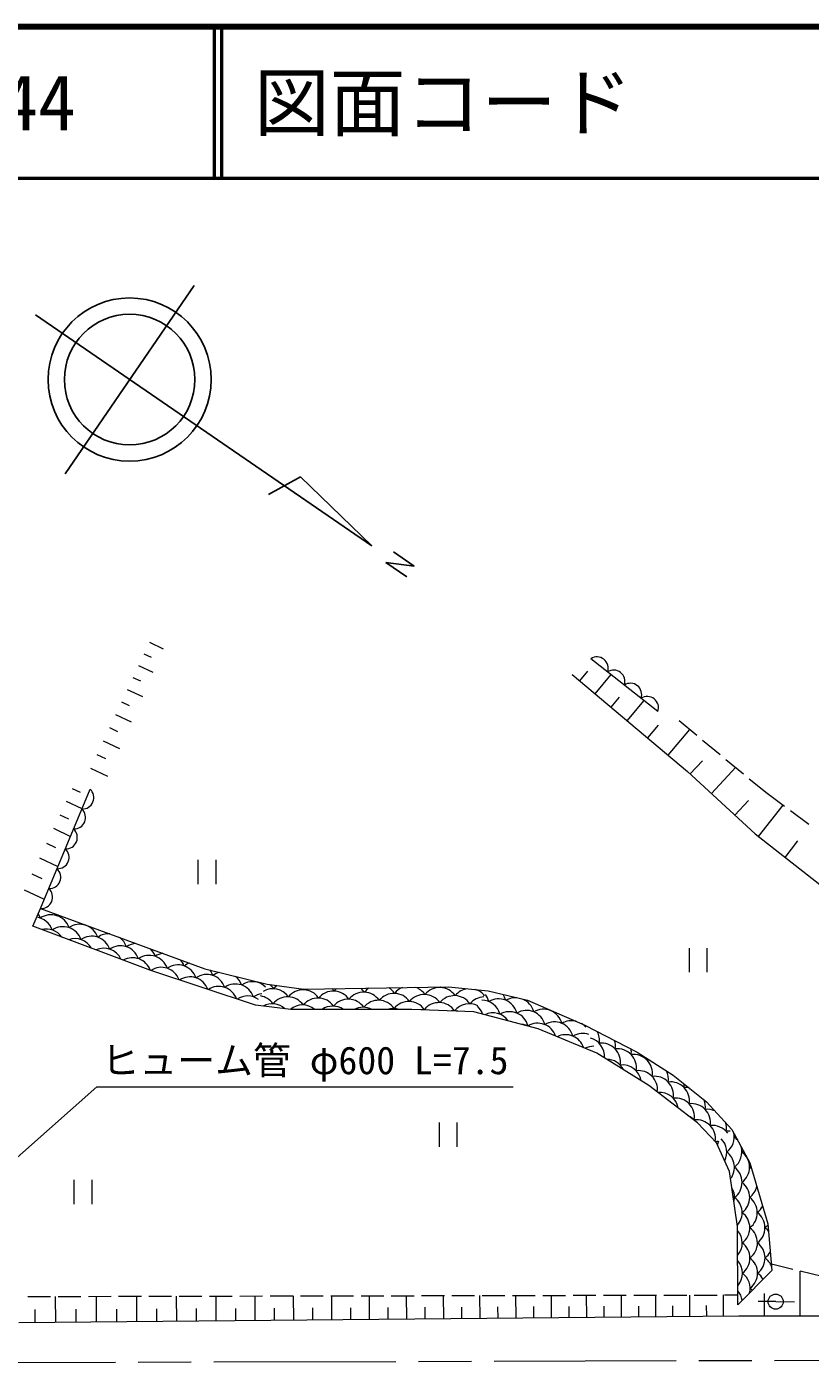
# Model space of a CAD drawing. Units: millimetres, scale not verified. Extents: x 40000 to 680000, y 20000 to 380000.
# Drawn here: x 105384 to 157104, y 291682 to 380000 of the extents above; entities that cross this region are included whole.
import ezdxf
from ezdxf.enums import TextEntityAlignment as Align

# ---------------------------------------------------------------- set-up
doc = ezdxf.new("R2010")
doc.units = ezdxf.units.MM
doc.header["$LTSCALE"] = 1000
doc.linetypes.add('CHAIN', pattern=[18.5, 12, -1.5, 3.5, -1.5])
for name, color, linetype, lineweight in [('M-BMK', 2, 'CHAIN', 13), ('M-BMK-SRVR', 3, 'Continuous', 25), ('M-TTL', 2, 'Continuous', 140), ('M-TTL-LINE', 7, 'Continuous', 50), ('M-WORK', 1, 'Continuous', 13), ('引出線', 7, 'Continuous', 13)]:
    doc.layers.add(name, color=color, linetype=linetype, lineweight=lineweight)
doc.layers.add('M-TTL-TXT', color=7, linetype='Continuous')
doc.styles.add('ＭＳ ゴシック', font='')
doc.styles.get('ＭＳ ゴシック').set_extended_font_data('MS Gothic')

msp = doc.modelspace()

# ---------------------------------------------------------------- linework, layer by layer
at = {"layer": 'M-BMK'}
msp.add_line((62243, 291682), (237852, 292171), dxfattribs=at)
at = {"layer": 'M-BMK-SRVR'}
for p, q in [((107910, 350485), (116445, 362920)), ((128166, 345729), (105959, 360970)), ((123446, 350275), (121338, 349108)), ((128166, 345729), (123446, 350275)), ((130958, 344382), (129095, 344614)), ((129095, 344614), (130477, 343677)), ((129588, 345323), (130958, 344382))]:
    msp.add_line(p, q, dxfattribs=at)
for radius in [5387, 4309]:
    msp.add_circle((112177, 356702), radius, dxfattribs=at)
at = {"layer": 'M-TTL'}
msp.add_line((680000, 380000), (40000, 380000), dxfattribs=at)
at = {"layer": 'M-TTL-LINE'}
for p, q in [((117750, 380000), (117750, 370000)), ((118250, 380000), (118250, 370000)), ((40000, 370000), (680000, 370000))]:
    msp.add_line(p, q, dxfattribs=at)
at = {"layer": 'M-WORK'}
for p, q in [((113478, 339352), (114388, 338925)), ((113122, 338591), (113597, 338369)), ((147045, 334786), (142620, 338273)), ((112765, 337831), (113716, 337386)), ((141888, 336808), (142417, 337438)), ((112394, 337037), (112890, 336805)), ((141384, 337231), (149007, 330828)), ((142896, 335962), (143954, 337221)), ((112022, 336243), (113014, 335778)), ((143957, 335070), (144514, 335733)), ((111633, 335414), (112151, 335171)), ((145018, 334179), (146132, 335505)), ((111245, 334584), (112281, 334099)), ((146377, 333038), (147090, 333887)), ((148447, 334180), (149615, 333215)), ((110839, 333718), (111380, 333465)), ((147736, 331896), (149162, 333595)), ((110433, 332852), (111516, 332345)), ((150000, 332897), (151156, 331941)), ((110010, 331948), (110575, 331683)), ((149182, 330666), (149989, 331537)), ((151541, 331622), (152697, 330666)), ((109586, 331043), (110717, 330514)), ((149007, 330828), (153463, 326700)), ((150576, 329375), (152189, 331117)), ((153083, 330348), (154250, 329383)), ((106299, 321777), (109567, 329657)), ((108390, 329694), (108908, 329448)), ((107996, 328867), (109031, 328374)), ((152124, 327941), (153021, 328909)), ((153688, 326524), (155315, 328601)), ((154250, 329383), (155407, 328534)), ((107569, 327970), (108130, 327703)), ((155810, 328238), (157020, 327350)), ((107142, 327073), (108263, 326539)), ((106679, 326100), (107287, 325811)), ((153463, 326700), (159538, 321939)), ((155438, 325153), (156295, 326247)), ((106216, 325128), (107432, 324549)), ((116688, 324985), (116688, 323385)), ((117888, 323385), (117888, 324985)), ((105714, 324073), (106373, 323760)), ((105212, 323019), (106530, 322392)), ((105781, 320600), (106299, 321777)), ((106299, 321777), (117148, 317801)), ((113567, 317691), (105781, 320600)), ((149104, 319167), (149104, 317567)), ((150304, 317567), (150304, 319167)), ((120479, 315393), (113567, 317691)), ((117148, 317801), (121245, 316769)), ((121245, 316769), (123684, 316456)), ((123684, 316456), (133222, 316597)), ((133222, 316597), (135833, 316346)), ((135833, 316346), (138429, 315721)), ((122808, 315111), (120479, 315393)), ((138429, 315721), (142229, 314079)), ((130814, 315111), (122808, 315111)), ((134895, 314955), (130814, 315111)), ((139133, 313829), (134895, 314955)), ((143010, 312234), (139133, 313829)), ((142229, 314079), (145684, 312297)), ((146450, 310092), (143010, 312234)), ((145684, 312297), (148061, 310780)), ((149656, 307621), (146450, 310092)), ((148061, 310780), (150266, 309013)), ((150266, 309013), (151939, 307184)), ((132599, 307649), (132599, 306049)), ((133799, 306049), (133799, 307649)), ((150922, 306308), (149656, 307621)), ((151939, 307184), (153111, 304979)), ((151782, 304416), (150922, 306308)), ((153111, 304979), (154315, 300960)), ((108495, 303850), (108495, 302250)), ((109695, 302250), (109695, 303850)), ((152298, 300773), (151782, 304416)), ((152322, 295605), (152298, 300773)), ((154315, 300960), (154573, 297872)), ((152322, 295605), (154573, 297872)), ((155956, 297943), (154539, 298286)), ((156440, 294879), (156439, 297826)), ((157900, 297473), (156442, 297825)), ((105450, 296155), (106950, 296158)), ((107304, 294456), (107288, 296159)), ((107450, 296159), (108950, 296162)), ((109450, 296163), (110950, 296167)), ((109998, 294481), (109982, 296165)), ((111450, 296168), (112950, 296171)), ((112661, 294506), (112646, 296170)), ((113450, 296172), (114950, 296175)), ((115295, 294530), (115279, 296176)), ((115450, 296177), (116950, 296180)), ((117450, 296181), (118950, 296184)), ((117898, 294555), (117882, 296182)), ((119450, 296185), (120950, 296189)), ((120471, 294579), (120456, 296187)), ((121450, 296190), (122950, 296193)), ((123016, 294603), (123001, 296193)), ((123450, 296194), (124950, 296197)), ((125450, 296198), (126950, 296202)), ((125531, 294626), (125516, 296199)), ((127450, 296203), (128950, 296206)), ((128018, 294650), (128003, 296204)), ((129450, 296207), (130950, 296210)), ((130476, 294673), (130462, 296209)), ((131450, 296212), (132950, 296215)), ((132906, 294696), (132892, 296215)), ((133450, 296216), (134950, 296219)), ((135309, 294718), (135295, 296220)), ((135450, 296220), (136950, 296224)), ((137450, 296225), (138950, 296228)), ((137685, 294740), (137671, 296225)), ((139450, 296229), (140950, 296232)), ((140033, 294763), (140019, 296230)), ((141450, 296233), (142950, 296237)), ((142355, 294784), (142341, 296235)), ((143450, 296238), (144950, 296241)), ((144650, 294806), (144637, 296240)), ((145450, 296242), (146950, 296245)), ((146919, 294827), (146906, 296245)), ((147450, 296247), (148950, 296250)), ((149163, 294848), (149150, 296250)), ((149450, 296251), (150950, 296254)), ((151381, 294869), (151368, 296255)), ((151450, 296255), (152319, 296257)), ((154082, 294879), (154082, 296352)), ((105942, 294443), (105934, 295294)), ((108651, 294468), (108643, 295310)), ((111330, 294493), (111322, 295326)), ((113978, 294518), (113970, 295341)), ((116596, 294543), (116589, 295356)), ((119185, 294567), (119177, 295371)), ((121743, 294591), (121736, 295386)), ((124273, 294615), (124266, 295401)), ((126774, 294638), (126767, 295415)), ((129247, 294661), (129240, 295430)), ((131691, 294684), (131684, 295444)), ((134108, 294707), (134101, 295458)), ((136497, 294729), (136490, 295472)), ((138859, 294751), (138852, 295485)), ((141194, 294773), (141187, 295499)), ((143503, 294795), (143496, 295512)), ((145785, 294816), (145778, 295526)), ((148041, 294838), (148035, 295539)), ((150272, 294859), (150265, 295552)), ((154822, 295816), (153671, 295815)), ((154822, 295816), (156062, 295810)), ((104870, 294433), (152381, 294878)), ((152381, 294878), (209670, 294888))]:
    msp.add_line(p, q, dxfattribs=at)
msp.add_circle((154822, 295816), 500, dxfattribs=at)
for centre, radius, start, end in [((143021, 337644), 746, 341.01267, 122.51211), ((144127, 336772), 746, 341.01267, 122.51211), ((145233, 335901), 746, 341.01267, 122.51211), ((146339, 335029), 746, 341.01267, 122.51211), ((109059, 329098), 755, 267.24075, 47.71339), ((108514, 327785), 755, 267.24075, 47.71339), ((107969, 326472), 755, 267.24075, 47.71339), ((107425, 325158), 755, 267.24075, 47.71339), ((106880, 323845), 755, 267.24075, 47.71339), ((106335, 322531), 755, 267.24075, 47.71339), ((105879, 319957), 1250, 18.47379, 82.45086), ((105088, 320747), 1250, 18.47379, 32.54644), ((106986, 320116), 1250, 18.47379, 124.73399), ((106195, 320906), 1250, 18.47379, 22.95158), ((108092, 320274), 1250, 120.47729, 124.73399), ((108883, 319484), 1250, 18.47379, 124.73399), ((108092, 320274), 1250, 18.47379, 19.26875), ((109990, 319643), 1250, 123.97493, 124.73399), ((106670, 319167), 1250, 35.08959, 103.94969), ((107777, 319326), 1250, 18.47379, 124.73399), ((108568, 318536), 1250, 29.57158, 109.46771), ((109675, 318694), 1250, 18.47379, 124.73399), ((110781, 318853), 1250, 85.71901, 124.73399), ((110781, 318853), 1250, 18.47379, 54.02703), ((110466, 317904), 1250, 24.62749, 114.4118), ((111572, 318063), 1250, 18.47379, 124.73399), ((112679, 318222), 1250, 93.85525, 124.73399), ((112679, 318222), 1250, 18.47379, 45.8908), ((112363, 317273), 1250, 20.07981, 118.95948), ((113470, 317432), 1250, 18.47379, 124.73399), ((114577, 317591), 1250, 99.95101, 124.73399), ((115368, 316801), 1250, 18.47379, 124.73399), ((114577, 317591), 1250, 18.47379, 39.79504), ((116475, 316960), 1250, 105.08578, 124.73399), ((114261, 316642), 1250, 20.012, 123.1959), ((116159, 316011), 1250, 20.01212, 123.19578), ((117266, 316170), 1250, 18.47379, 124.73399), ((116475, 316960), 1250, 18.47379, 37.48334), ((118372, 316329), 1250, 101.34491, 124.73399), ((118372, 316329), 1250, 18.47379, 50.37688), ((118057, 315380), 1250, 20.01224, 123.19566), ((119164, 315539), 1250, 18.47379, 124.73399), ((120270, 315697), 1250, 45.5677, 124.73399), ((119479, 316487), 1250, 18.47379, 20.13781), ((121377, 315856), 1250, 122.86375, 124.73399), ((121627, 315231), 1250, 34.67573, 120.80368), ((120647, 315769), 1250, 34.67573, 51.32504), ((122645, 315693), 1250, 127.3553, 140.93594), ((123625, 315155), 1250, 34.67573, 140.93594), ((122645, 315693), 1250, 34.67573, 38.03319), ((124644, 315616), 1250, 137.76208, 140.93594), ((125624, 315078), 1250, 34.67573, 140.93594), ((124644, 315616), 1250, 34.67573, 43.92849), ((126642, 315540), 1250, 130.67983, 140.93594), ((127622, 315002), 1250, 34.67573, 140.93594), ((126642, 315540), 1250, 34.67573, 51.01074), ((128641, 315463), 1250, 122.33487, 140.93594), ((128641, 315463), 1250, 34.67573, 59.35571), ((130639, 315386), 1250, 111.19741, 140.93594), ((130639, 315386), 1250, 34.67573, 70.49316), ((132638, 315310), 1250, 34.67573, 140.93594), ((131658, 315848), 1250, 34.67573, 36.33484), ((133656, 315771), 1250, 139.13286, 140.93594), ((134636, 315233), 1250, 96.62196, 140.93594), ((134636, 315233), 1250, 38.78258, 72.43261), ((119955, 314749), 1250, 54.256, 123.19554), ((121061, 314907), 1250, 97.48584, 124.73399), ((120608, 314770), 1250, 34.67573, 80.34126), ((121588, 314232), 1250, 47.72272, 118.50077), ((122607, 314693), 1250, 34.67573, 140.93594), ((123587, 314156), 1250, 49.86471, 129.93104), ((124605, 314617), 1250, 34.67573, 140.93594), ((125586, 314079), 1250, 55.66788, 124.33212), ((126604, 314540), 1250, 34.67573, 140.93594), ((128602, 314464), 1250, 34.67573, 140.93594), ((129621, 314925), 1250, 34.67573, 140.93594), ((130601, 314387), 1250, 34.67573, 140.93594), ((131619, 314849), 1250, 34.67573, 140.93594), ((132600, 314311), 1250, 34.67573, 140.93594), ((133618, 314772), 1250, 34.67573, 140.93594), ((134598, 314234), 1250, 63.20848, 140.93594), ((135617, 314695), 1250, 92.48932, 140.93594), ((134297, 314393), 1250, 18.98679, 47.65535), ((135412, 314475), 1250, 14.51295, 89.9025), ((134678, 315318), 1250, 14.51295, 38.15769), ((136527, 314557), 1250, 14.51295, 120.77316), ((135793, 315400), 1250, 14.51295, 34.51245), ((137642, 314639), 1250, 85.0063, 120.77316), ((137642, 314639), 1250, 14.51295, 67.89782), ((127584, 314002), 1250, 62.50362, 117.49638), ((129583, 313926), 1250, 71.49531, 108.50469), ((131581, 313849), 1250, 77.97743, 97.63423), ((133580, 313773), 1250, 77.97743, 97.63424), ((136147, 313632), 1250, 35.07128, 115.17119), ((137262, 313714), 1250, 14.51295, 120.77316), ((138377, 313796), 1250, 14.51295, 120.77316), ((139492, 313878), 1250, 14.51295, 120.77316), ((138757, 314721), 1250, 14.51295, 15.68753), ((140607, 313960), 1250, 119.63019, 120.77316), ((137997, 312871), 1250, 61.95703, 88.28543), ((139112, 312954), 1250, 18.49869, 120.77316), ((140227, 313036), 1250, 14.51295, 120.77316), ((141342, 313118), 1250, 75.65204, 120.77316), ((141342, 313118), 1250, 40.51307, 57.60974), ((141938, 313076), 1250, 350.82823, 27.78127), ((140961, 312193), 1250, 18.49881, 116.78741), ((142076, 312275), 1250, 70.48094, 120.77316), ((142811, 311432), 1250, 89.55548, 116.7873), ((142272, 312009), 1250, 355.79906, 75.0753), ((143326, 311636), 1250, 350.82823, 97.08844), ((142992, 312703), 1250, 350.82823, 17.00361), ((143660, 310570), 1250, 26.91493, 89.26178), ((144380, 311264), 1250, 350.82823, 97.08844), ((144046, 312331), 1250, 350.82823, 7.93603), ((145434, 310891), 1250, 350.82823, 97.08844), ((145100, 311958), 1250, 350.82823, 356.13952), ((146488, 310518), 1250, 88.87042, 97.08844), ((144714, 310197), 1250, 9.61783, 97.08844), ((145768, 309824), 1250, 352.56827, 97.08844), ((146488, 310518), 1250, 350.82823, 26.04097), ((146822, 309451), 1250, 350.82823, 97.08844), ((147877, 309078), 1250, 350.82823, 97.08844), ((147542, 310145), 1250, 350.82823, 2.25967), ((147157, 308384), 1250, 9.86595, 94.88889), ((148211, 308012), 1250, 350.82823, 97.08844), ((148931, 308706), 1250, 81.99097, 97.08844), ((148931, 308706), 1250, 350.82823, 20.59037), ((149265, 307639), 1250, 350.82823, 97.08844), ((150319, 307266), 1250, 66.68052, 97.08844), ((148545, 306945), 1250, 38.64191, 66.11293), ((149599, 306572), 1250, 351.95392, 97.08844), ((150653, 306199), 1250, 36.46789, 97.08844), ((150319, 307266), 1250, 350.82823, 18.20718), ((150343, 305684), 1250, 333.39028, 45.06226), ((151707, 305826), 1250, 85.31205, 97.08844), ((150838, 306687), 1250, 307.1299, 12.59292), ((151343, 305689), 1250, 38.74279, 53.3901), ((151334, 307689), 1250, 307.1299, 311.75062), ((150987, 305132), 1250, 89.03907, 95.96275), ((149838, 306682), 1250, 336.18399, 348.28907), ((150847, 304687), 1250, 323.32364, 53.3901), ((151343, 305689), 1250, 307.1299, 17.27557), ((151847, 304691), 1250, 307.1299, 53.3901), ((151838, 306691), 1250, 307.1299, 312.84348), ((152352, 303694), 1250, 45.35942, 53.3901), ((152343, 305694), 1250, 307.1299, 311.83318), ((151352, 303689), 1250, 307.1299, 53.3901), ((150856, 302687), 1250, 346.11223, 30.01025), ((151856, 302691), 1250, 307.1299, 53.3901), ((152352, 303694), 1250, 307.1299, 347.99816), ((151361, 301689), 1250, 317.83878, 53.3901), ((152361, 301694), 1250, 307.1299, 53.3901), ((152856, 302696), 1250, 307.1299, 332.7122), ((151865, 300691), 1250, 307.1299, 53.3901), ((152865, 300696), 1250, 307.1299, 53.3901), ((151370, 299689), 1250, 318.56316, 41.95692), ((152370, 299694), 1250, 307.1299, 53.3901), ((153370, 299698), 1250, 37.85961, 53.3901), ((153361, 301698), 1250, 307.1299, 320.16548), ((151874, 298691), 1250, 307.1299, 53.3901), ((152874, 298696), 1250, 307.1299, 53.3901), ((151379, 297689), 1250, 318.56325, 41.95683), ((152379, 297694), 1250, 307.1299, 53.3901), ((153379, 297698), 1250, 20.2303, 53.3901), ((153370, 299698), 1250, 307.1299, 331.69168), ((151884, 296691), 1250, 345.74898, 53.3901), ((152884, 296696), 1250, 27.9745, 53.3901), ((151388, 295689), 1250, 9.92879, 41.95673), ((152388, 295694), 1250, 44.4908, 53.3901)]:
    msp.add_arc(centre, radius, start, end, dxfattribs=at)
at = {"layer": '引出線'}
msp.add_lwpolyline([(92398, 294388), (110000, 310000), (137500, 310000)], dxfattribs=at)

# ---------------------------------------------------------------- texts
at = {"layer": 'M-TTL-TXT', "style": 'ＭＳ ゴシック'}
for s, p in [('図面コード', (120380, 375000)), ('244', (101142, 375000))]:
    msp.add_text(s, height=3666, dxfattribs=at).set_placement(p, align=Align.MIDDLE_LEFT)
at = {"layer": '引出線', "style": 'ＭＳ ゴシック'}
msp.add_text('ヒューム管 φ600 L=7.5', height=1833, dxfattribs=at).set_placement((123750, 311750), align=Align.MIDDLE_CENTER)

doc.saveas('drawing.dxf')
